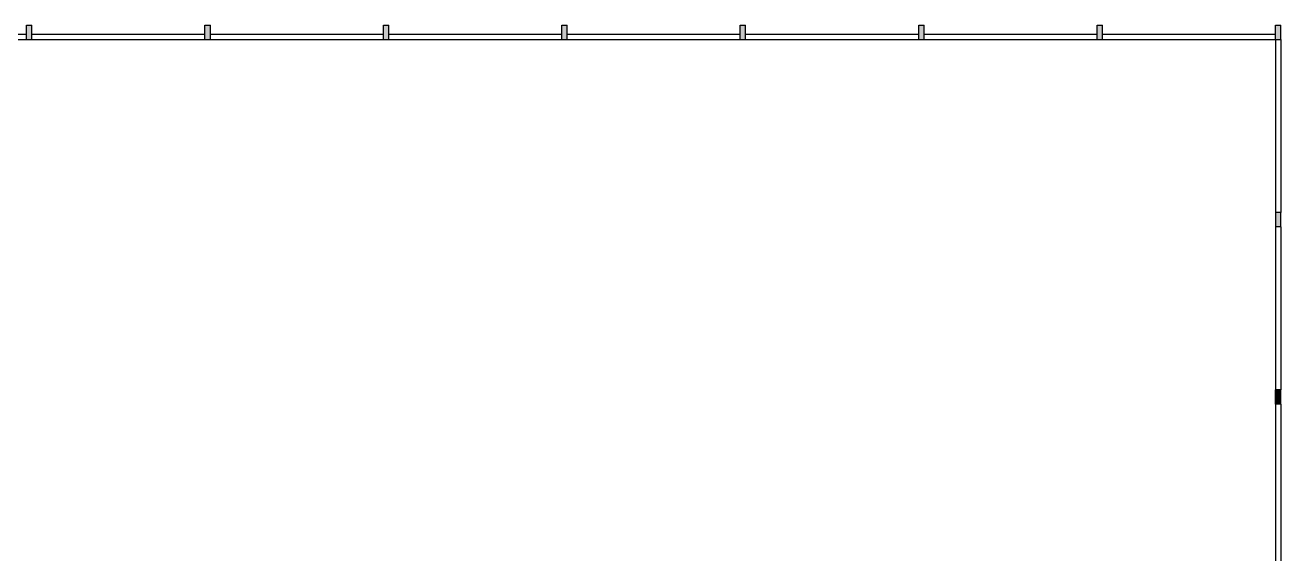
# Model space of a CAD drawing. Extents: x 10 to 180, y 167 to 221.
# Drawn here: x 34.63 to 69.74, y 200.87 to 215.65 of the extents above; entities that cross this region are included whole.
import ezdxf

# ---------------------------------------------------------------- set-up
doc = ezdxf.new("R2010")
doc.units = 0
doc.layers.add('PAREDES', color=5, linetype='CONTINUOUS')
doc.layers.add('PILARES', color=4, linetype='CONTINUOUS')

msp = doc.modelspace()

# ---------------------------------------------------------------- hatches: boundary and pattern name
at = {"layer": 'PILARES'}
h = msp.add_hatch(color=256, dxfattribs=at)
h.paths.add_polyline_path([(34.82485067, 215.65208926), (34.67485067, 215.65208926), (34.67485067, 215.25208926), (34.82485067, 215.25208926)])
h.paths.add_polyline_path([(39.66235067, 215.25208926), (39.81235067, 215.25208926), (39.81235067, 215.65208926), (39.66235067, 215.65208926)])
h.paths.add_polyline_path([(44.79985067, 215.65208926), (44.64985067, 215.65208926), (44.64985067, 215.25208926), (44.79985067, 215.25208926)])
h = msp.add_hatch(color=256, dxfattribs=at)
h.paths.add_polyline_path([(49.63735067, 215.25208926), (49.78735067, 215.25208926), (49.78735067, 215.65208926), (49.63735067, 215.65208926)])
h.paths.add_polyline_path([(54.77485067, 215.65208926), (54.62485067, 215.65208926), (54.62485067, 215.25208926), (54.77485067, 215.25208926)])
h.paths.add_polyline_path([(59.76235067, 215.65208926), (59.61235067, 215.65208926), (59.61235067, 215.25208926), (59.76235067, 215.25208926)])
h = msp.add_hatch(color=256, dxfattribs=at)
h.paths.add_polyline_path([(64.59985067, 215.25208926), (64.74985067, 215.25208926), (64.74985067, 215.65208926), (64.59985067, 215.65208926)])
h.paths.add_polyline_path([(69.73735067, 215.65208926), (69.58735067, 215.65208926), (69.58735067, 215.25208926), (69.73735067, 215.25208926)])
h.paths.add_polyline_path([(69.73735067, 210.41708926), (69.58735067, 210.41708926), (69.58735067, 210.01708926), (69.73735067, 210.01708926)])
msp.add_hatch(color=256, dxfattribs=at).paths.add_polyline_path([(69.73735067, 205.46208926), (69.58735067, 205.46208926), (69.58735067, 205.06208926), (69.73735067, 205.06208926)])

# ---------------------------------------------------------------- linework, layer by layer
at = {"layer": 'PAREDES'}
for p, q in [((29.83735067, 215.40208926), (34.67485067, 215.40208926)), ((29.83735067, 215.25208926), (34.67485067, 215.25208926)), ((34.82485067, 215.40208926), (39.66235067, 215.40208926)), ((34.82485067, 215.25208926), (39.66235067, 215.25208926)), ((39.81235067, 215.40208926), (44.64985067, 215.40208926)), ((39.81235067, 215.25208926), (44.64985067, 215.25208926)), ((44.79985067, 215.40208926), (49.63735067, 215.40208926)), ((44.79985067, 215.25208926), (49.63735067, 215.25208926)), ((49.78735067, 215.40208926), (54.62485067, 215.40208926)), ((49.78735067, 215.25208926), (54.62485067, 215.25208926)), ((54.77485067, 215.40208926), (59.61235067, 215.40208926)), ((54.77485067, 215.25208926), (59.61235067, 215.25208926)), ((59.76235067, 215.40208926), (64.59985067, 215.40208926)), ((59.76235067, 215.25208926), (64.59985067, 215.25208926)), ((64.74985067, 215.40208926), (69.58735067, 215.40208926)), ((64.74985067, 215.25208926), (69.58735067, 215.25208926)), ((69.58735067, 215.25208926), (69.58735067, 210.41708926)), ((69.73735067, 215.25208926), (69.73735067, 210.41708926)), ((69.58735067, 210.01708926), (69.58735067, 205.46208926)), ((69.73735067, 210.01708926), (69.73735067, 205.46208926)), ((69.58735067, 205.06208926), (69.58735067, 200.50708926)), ((69.73735067, 205.06208926), (69.73735067, 200.50708926))]:
    msp.add_line(p, q, dxfattribs=at)
at = {"layer": 'PILARES'}
for p, q in [((34.67485067, 215.25208926), (34.67485067, 215.65208926)), ((34.67485067, 215.65208926), (34.82485067, 215.65208926)), ((34.82485067, 215.25208926), (34.82485067, 215.65208926)), ((39.66235067, 215.25208926), (39.66235067, 215.65208926)), ((39.66235067, 215.65208926), (39.81235067, 215.65208926)), ((39.81235067, 215.25208926), (39.81235067, 215.65208926)), ((44.64985067, 215.25208926), (44.64985067, 215.65208926)), ((44.64985067, 215.65208926), (44.79985067, 215.65208926)), ((44.79985067, 215.25208926), (44.79985067, 215.65208926)), ((49.63735067, 215.25208926), (49.63735067, 215.65208926)), ((49.63735067, 215.65208926), (49.78735067, 215.65208926)), ((49.78735067, 215.25208926), (49.78735067, 215.65208926)), ((54.62485067, 215.25208926), (54.62485067, 215.65208926)), ((54.62485067, 215.65208926), (54.77485067, 215.65208926)), ((54.77485067, 215.25208926), (54.77485067, 215.65208926)), ((59.61235067, 215.25208926), (59.61235067, 215.65208926)), ((59.61235067, 215.65208926), (59.76235067, 215.65208926)), ((59.76235067, 215.25208926), (59.76235067, 215.65208926)), ((64.59985067, 215.25208926), (64.59985067, 215.65208926)), ((64.59985067, 215.65208926), (64.74985067, 215.65208926)), ((64.74985067, 215.25208926), (64.74985067, 215.65208926)), ((69.58735067, 215.65208926), (69.73735067, 215.65208926)), ((69.58735067, 215.25208926), (69.58735067, 215.65208926)), ((69.73735067, 215.25208926), (69.73735067, 215.65208926)), ((34.67485067, 215.25208926), (34.82485067, 215.25208926)), ((39.66235067, 215.25208926), (39.81235067, 215.25208926)), ((44.64985067, 215.25208926), (44.79985067, 215.25208926)), ((49.63735067, 215.25208926), (49.78735067, 215.25208926)), ((54.62485067, 215.25208926), (54.77485067, 215.25208926)), ((59.61235067, 215.25208926), (59.76235067, 215.25208926)), ((64.59985067, 215.25208926), (64.74985067, 215.25208926)), ((69.58735067, 215.25208926), (69.73735067, 215.25208926)), ((69.73735067, 210.41708926), (69.58735067, 210.41708926)), ((69.58735067, 210.41708926), (69.58735067, 210.01708926)), ((69.73735067, 210.01708926), (69.73735067, 210.41708926)), ((69.73735067, 210.01708926), (69.58735067, 210.01708926)), ((69.73735067, 205.46208926), (69.58735067, 205.46208926)), ((69.58735067, 205.06208926), (69.58735067, 205.46208926)), ((69.73735067, 205.06208926), (69.73735067, 205.46208926)), ((69.73735067, 205.06208926), (69.58735067, 205.06208926))]:
    msp.add_line(p, q, dxfattribs=at)

doc.saveas('drawing.dxf')
